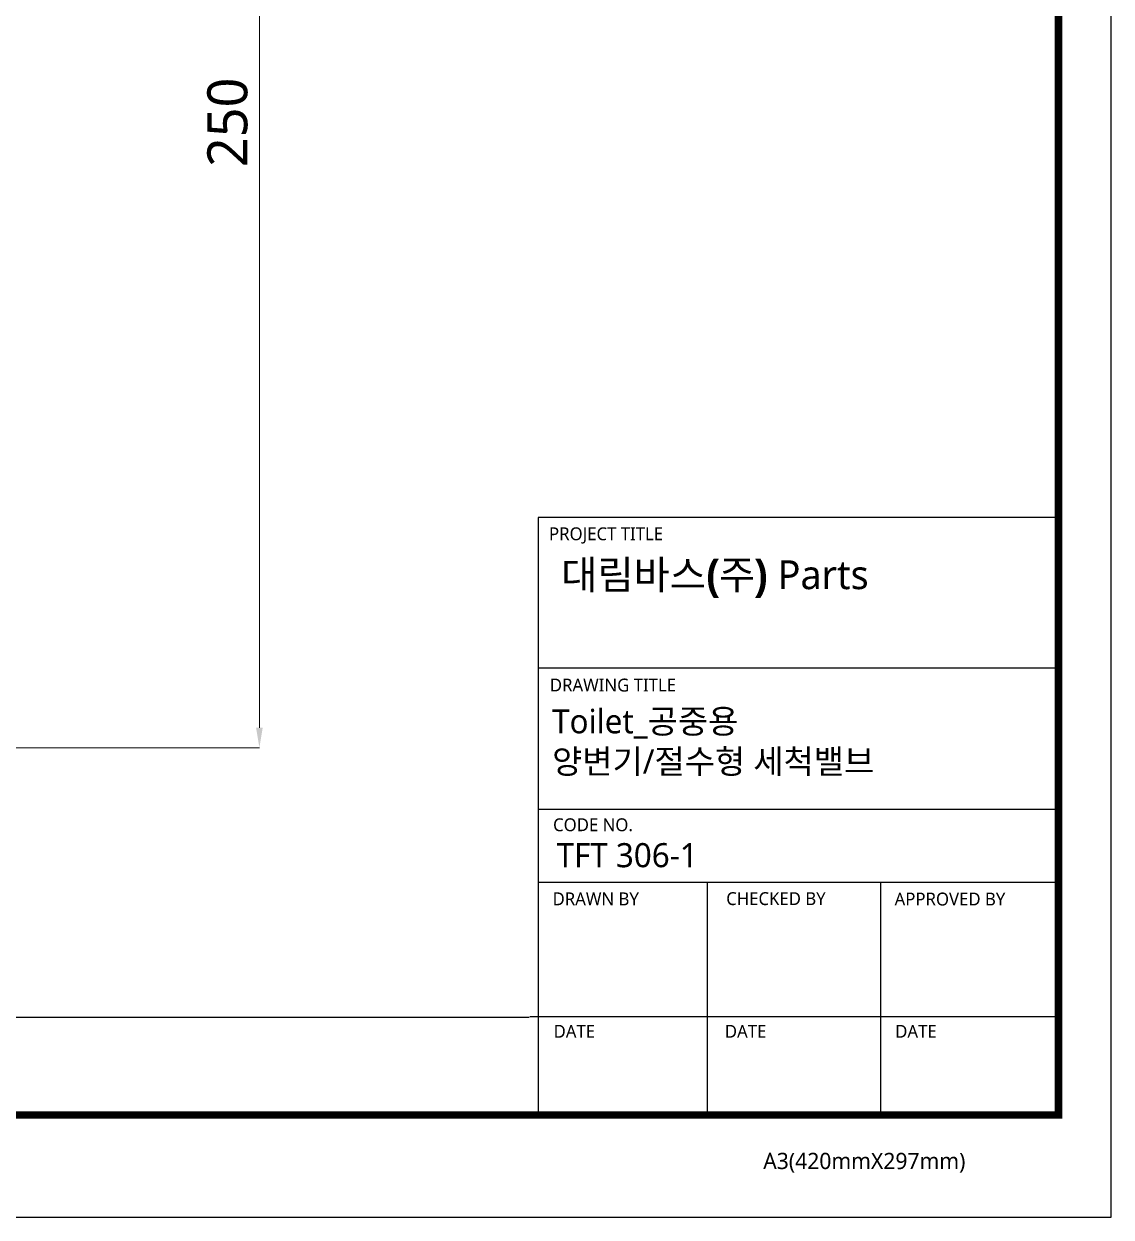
# Model space of a CAD drawing. Extents: x 16296676263 to 16296676914, y -37409617485 to -37409617008.
# Drawn here: x 16296676696.4 to 16296676913.8, y -37409617485.1 to -37409617246.6 of the extents above; entities that cross this region are included whole.
import ezdxf

# ---------------------------------------------------------------- set-up
doc = ezdxf.new("R2010")
doc.units = 0
doc.header["$LTSCALE"] = 10
doc.header["$MEASUREMENT"] = 0
doc.header["$PDMODE"] = 3
doc.header["$PDSIZE"] = -10
doc.layers.get('0').update_dxf_attribs({"linetype": 'CONTINUOUS'})
doc.layers.get('DEFPOINTS').update_dxf_attribs({"linetype": 'CONTINUOUS'})
doc.styles.add('Daelim Dimension', font='')
doc.styles.get('Daelim Dimension').set_extended_font_data('NanumGothic')
doc.dimstyles.new('DEFAULT', dxfattribs={"dimscale": 2, "dimtxt": 2, "dimasz": 2, "dimexe": 0, "dimexo": 2, "dimgap": 1, "dimtad": 1, "dimdec": 1, "dimzin": 9, "dimdsep": 46, "dimtxsty": 'Daelim Dimension', "dimcen": 0.5, "dimclrd": 252, "dimclre": 252, "dimclrt": 3, "dimadec": 1, "dimazin": 0, "dimtfac": 1, "dimtdec": 1, "dimtix": 1, "dimtmove": 0, "dimatfit": 3, "dimfxl": 1, "dimtolj": 1, "dimtzin": 1, "dimlwd": 9, "dimlwe": 9, "dimarcsym": 0})

# ---------------------------------------------------------------- blocks, each defined once
blk = doc.blocks.new('*D6')
at = {"color": 5, "lineweight": 9, "ltscale": 0.5, "transparency": 16777216}
for p, q in [((16296676592.88019, -37409617141.30823), (16296676743.53392, -37409617141.30823)), ((16296676743.53392, -37409617145.30823), (16296676743.53392, -37409617387.30823)), ((16296676592.88019, -37409617391.30823), (16296676743.53392, -37409617391.30823))]:
    blk.add_line(p, q, dxfattribs=at)
at = {"color": 5, "ltscale": 0.5, "transparency": 16777216}
for points in [[(16296676742.86725, -37409617145.30823), (16296676744.20058, -37409617145.30823), (16296676743.53392, -37409617141.30823)], [(16296676742.86725, -37409617387.30823), (16296676744.20058, -37409617387.30823), (16296676743.53392, -37409617391.30823)]]:
    blk.add_solid(points, dxfattribs=at)
at = {"layer": 'DEFPOINTS', "color": 0, "ltscale": 0.5, "transparency": 16777216}
for p in [(16296676588.88019, -37409617141.30823), (16296676588.88019, -37409617391.30823), (16296676743.53392, -37409617391.30823)]:
    blk.add_point(p, dxfattribs=at)
at = {"color": 7, "ltscale": 0.5, "transparency": 16777216, "insert": (16296676737.17913, -37409617266.30823), "char_height": 8, "attachment_point": 5, "rotation": 90, "style": 'Daelim Dimension'}
blk.add_mtext('\\A1;250', dxfattribs=at)

msp = doc.modelspace()

# ---------------------------------------------------------------- linework, layer by layer
at = {"color": 5, "ltscale": 40}
for p, q in [((16296676903.2736397, -37409617345.3019028), (16296676799.2305393, -37409617345.3019028)), ((16296676903.2736397, -37409617375.3749084), (16296676799.2305393, -37409617375.3749084)), ((16296676903.2736397, -37409617375.3749084), (16296676799.2305393, -37409617375.3749084)), ((16296676903.2736397, -37409617403.6645966), (16296676799.2305393, -37409617403.6645966)), ((16296676903.2736397, -37409617403.6645966), (16296676799.2305393, -37409617403.6645966)), ((16296676903.2736397, -37409617418.255249), (16296676799.2305393, -37409617418.255249)), ((16296676903.2736397, -37409617418.255249), (16296676799.2305393, -37409617418.255249)), ((16296676833.0246391, -37409617418.255249), (16296676833.0246391, -37409617464.7022324)), ((16296676867.7071896, -37409617418.255249), (16296676867.7071896, -37409617464.7022324)), ((16296676903.2736397, -37409617445.0858917), (16296676797.5859909, -37409617445.0858917)), ((16296676903.2736397, -37409617445.0858917), (16296676800.0411396, -37409617445.0858917)), ((16296676903.2736397, -37409617464.7022324), (16296676814.1084309, -37409617464.7022324))]:
    msp.add_line(p, q, dxfattribs=at)
at = {"color": 5, "ltscale": 0.5}
msp.add_line((16296676799.2305393, -37409617345.3019028), (16296676799.2305393, -37409617465.3315735), dxfattribs=at)
at = {"color": 5}
msp.add_line((16296676273.2735195, -37409617445.1603012), (16296676797.4608002, -37409617445.1603012), dxfattribs=at)
at = {"ltscale": 0.5}
msp.add_lwpolyline([(16296676262.8053303, -37409617485.1271896), (16296676913.8053303, -37409617485.1271896), (16296676913.8053303, -37409617008.1271896), (16296676262.8053303, -37409617008.1271896)], close=True, dxfattribs=at)
at = {"color": 5, "linetype": 'ByBlock', "lineweight": 200, "const_width": 1.5}
msp.add_lwpolyline([(16296676273.2735195, -37409617464.7024689), (16296676903.2735195, -37409617464.7024689), (16296676903.2735195, -37409617019.2024689), (16296676273.2735195, -37409617019.2024689)], close=True, dxfattribs=at)

# ---------------------------------------------------------------- texts
at = {"color": 5, "ltscale": 40, "style": 'Daelim Dimension'}
for s, height, p in [('PROJECT TITLE', 2.569011268, (16296676801.4330997, -37409617349.8303833)), ('DRAWING TITLE', 2.569011268, (16296676801.5978107, -37409617380.0662689)), ('CODE NO.', 2.56901127, (16296676802.2420502, -37409617407.9882507)), ('DRAWN BY', 2.56901127, (16296676802.1413097, -37409617422.7966537)), ('CHECKED BY', 2.56901127, (16296676836.8514805, -37409617422.7510834)), ('APPROVED BY', 2.569011268, (16296676870.5148602, -37409617422.8340683)), ('DATE', 2.56901127, (16296676802.3419609, -37409617449.2746429)), ('DATE', 2.56901127, (16296676836.5782909, -37409617449.2746429)), ('DATE', 2.56901127, (16296676870.6329994, -37409617449.2746429)), ('A3(420mmX297mm)', 3.242371326, (16296676844.2585793, -37409617475.5181808))]:
    msp.add_text(s, height=height, dxfattribs=at).set_placement(p)
at = {"attachment_point": 1, "style": 'Daelim Dimension'}
for s, insert, char_height, width in [('{\\fPretendard Variable SemiBold|b0|i0|c129|p2;\\C7;대림바스(주)} Parts', (16296676803.8705406, -37409617353.8400726), 5.768614881, 92.714694307), (' Toilet_공중용\\P 양변기/절수형 세척밸브', (16296676800.4200706, -37409617383.6158981), 4.81572, 105.046765263), ('TFT 306-1', (16296676802.9347, -37409617410.3741226), 4.81572, 81.043643296)]:
    msp.add_mtext(s, dxfattribs=dict(at, insert=insert, char_height=char_height, width=width))

# ---------------------------------------------------------------- dimensions: what is measured, and where the dimension line sits
at = {"ltscale": 0.5}
dim = msp.add_linear_dim(base=(16296676743.5339203, -37409617391.3082275), p1=(16296676588.8801899, -37409617141.3082275), p2=(16296676588.8801899, -37409617391.3082275), angle=90, dimstyle='DEFAULT', override={"dimtxt": 4, "dimclrd": 5, "dimclre": 5, "dimclrt": 7}, dxfattribs=at)
dim.commit()
dim.dimension.update_dxf_attribs({"geometry": '*D6', "text_midpoint": (16296676737.1791306, -37409617266.3082275)})

doc.saveas('drawing.dxf')
